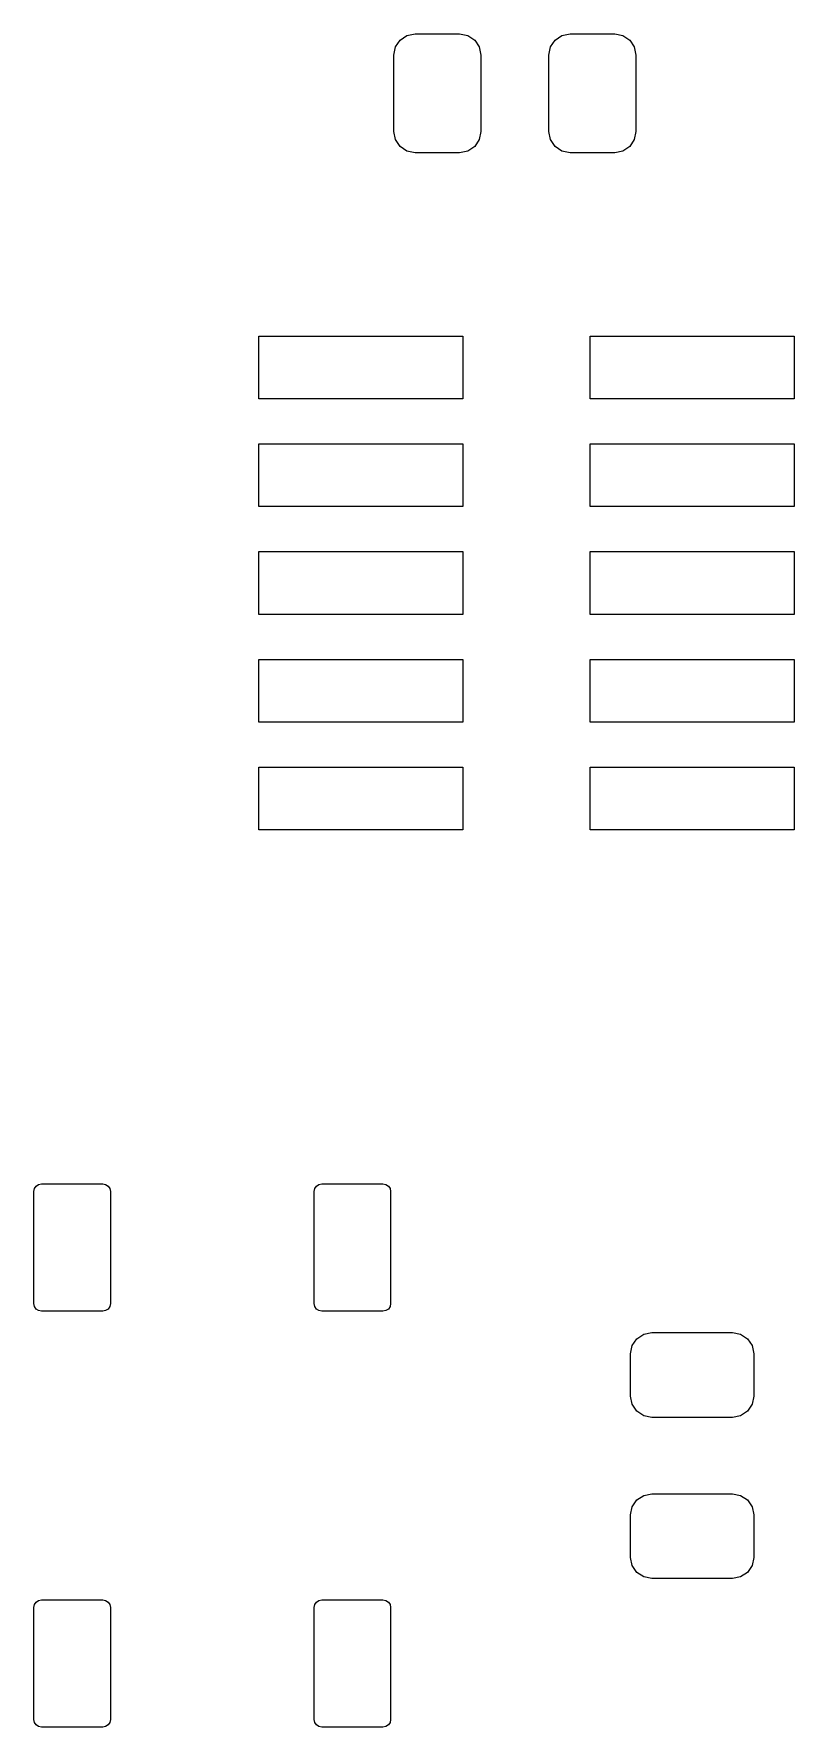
# Model space of a CAD drawing. Extents: x 15.6 to 62.2, y 19.2 to 41.4.
# Drawn here: x 53.25 to 62.2, y 21.25 to 41.2 of the extents above; entities that cross this region are included whole.
import ezdxf

# ---------------------------------------------------------------- set-up
doc = ezdxf.new("R2010")
doc.units = 0
doc.layers.add('BLACK', color=7, linetype='CONTINUOUS')

msp = doc.modelspace()

# ---------------------------------------------------------------- linework, layer by layer
at = {"layer": 'BLACK', "linetype": 'CONTINUOUS'}
for p, q in [((57.50653, 41.045671), (57.560723, 41.126777)), ((57.560723, 41.126777), (57.641829, 41.18097)), ((57.641829, 41.18097), (57.7375, 41.2)), ((57.7375, 41.2), (58.2625, 41.2)), ((58.2625, 41.2), (58.358171, 41.18097)), ((58.358171, 41.18097), (58.439277, 41.126777)), ((58.439277, 41.126777), (58.49347, 41.045671)), ((59.33153, 41.045671), (59.385723, 41.126777)), ((59.385723, 41.126777), (59.466829, 41.18097)), ((59.466829, 41.18097), (59.5625, 41.2)), ((59.5625, 41.2), (60.0875, 41.2)), ((60.0875, 41.2), (60.183171, 41.18097)), ((60.183171, 41.18097), (60.264277, 41.126777)), ((60.264277, 41.126777), (60.31847, 41.045671)), ((57.4875, 40.95), (57.50653, 41.045671)), ((57.4875, 40.05), (57.4875, 40.95)), ((58.49347, 41.045671), (58.5125, 40.95)), ((58.5125, 40.95), (58.5125, 40.05)), ((59.3125, 40.95), (59.33153, 41.045671)), ((59.3125, 40.05), (59.3125, 40.95)), ((60.31847, 41.045671), (60.3375, 40.95)), ((60.3375, 40.95), (60.3375, 40.05)), ((57.50653, 39.954329), (57.4875, 40.05)), ((57.560723, 39.873223), (57.50653, 39.954329)), ((58.49347, 39.954329), (58.439277, 39.873223)), ((58.5125, 40.05), (58.49347, 39.954329)), ((59.33153, 39.954329), (59.3125, 40.05)), ((59.385723, 39.873223), (59.33153, 39.954329)), ((60.31847, 39.954329), (60.264277, 39.873223)), ((60.3375, 40.05), (60.31847, 39.954329)), ((57.641829, 39.81903), (57.560723, 39.873223)), ((57.7375, 39.8), (57.641829, 39.81903)), ((58.2625, 39.8), (57.7375, 39.8)), ((58.358171, 39.81903), (58.2625, 39.8)), ((58.439277, 39.873223), (58.358171, 39.81903)), ((59.466829, 39.81903), (59.385723, 39.873223)), ((59.5625, 39.8), (59.466829, 39.81903)), ((60.0875, 39.8), (59.5625, 39.8)), ((60.183171, 39.81903), (60.0875, 39.8)), ((60.264277, 39.873223), (60.183171, 39.81903)), ((55.9, 36.9), (55.9, 37.64)), ((55.9, 37.64), (58.3, 37.64)), ((58.3, 37.64), (58.3, 36.9)), ((59.8, 36.9), (59.8, 37.64)), ((59.8, 37.64), (62.2, 37.64)), ((62.2, 37.64), (62.2, 36.9)), ((58.3, 36.9), (55.9, 36.9)), ((62.2, 36.9), (59.8, 36.9)), ((55.9, 35.63), (55.9, 36.37)), ((55.9, 36.37), (58.3, 36.37)), ((58.3, 36.37), (58.3, 35.63)), ((59.8, 35.63), (59.8, 36.37)), ((59.8, 36.37), (62.2, 36.37)), ((62.2, 36.37), (62.2, 35.63)), ((58.3, 35.63), (55.9, 35.63)), ((62.2, 35.63), (59.8, 35.63)), ((55.9, 34.36), (55.9, 35.1)), ((55.9, 35.1), (58.3, 35.1)), ((58.3, 35.1), (58.3, 34.36)), ((59.8, 34.36), (59.8, 35.1)), ((59.8, 35.1), (62.2, 35.1)), ((62.2, 35.1), (62.2, 34.36)), ((58.3, 34.36), (55.9, 34.36)), ((62.2, 34.36), (59.8, 34.36)), ((55.9, 33.09), (55.9, 33.83)), ((55.9, 33.83), (58.3, 33.83)), ((58.3, 33.83), (58.3, 33.09)), ((59.8, 33.09), (59.8, 33.83)), ((59.8, 33.83), (62.2, 33.83)), ((62.2, 33.83), (62.2, 33.09)), ((58.3, 33.09), (55.9, 33.09)), ((62.2, 33.09), (59.8, 33.09)), ((55.9, 31.82), (55.9, 32.56)), ((55.9, 32.56), (58.3, 32.56)), ((58.3, 32.56), (58.3, 31.82)), ((59.8, 31.82), (59.8, 32.56)), ((59.8, 32.56), (62.2, 32.56)), ((62.2, 32.56), (62.2, 31.82)), ((58.3, 31.82), (55.9, 31.82)), ((62.2, 31.82), (59.8, 31.82)), ((53.25, 27.56), (53.256851, 27.594442)), ((53.25, 26.24), (53.25, 27.56)), ((53.256851, 27.594442), (53.27636, 27.62364)), ((53.27636, 27.62364), (53.305558, 27.643149)), ((53.305558, 27.643149), (53.34, 27.65)), ((53.34, 27.65), (54.06, 27.65)), ((54.06, 27.65), (54.094442, 27.643149)), ((54.094442, 27.643149), (54.12364, 27.62364)), ((54.12364, 27.62364), (54.143149, 27.594442)), ((54.143149, 27.594442), (54.15, 27.56)), ((54.15, 27.56), (54.15, 26.24)), ((56.55, 27.56), (56.556851, 27.594442)), ((56.55, 26.24), (56.55, 27.56)), ((56.556851, 27.594442), (56.57636, 27.62364)), ((56.57636, 27.62364), (56.605558, 27.643149)), ((56.605558, 27.643149), (56.64, 27.65)), ((56.64, 27.65), (57.36, 27.65)), ((57.36, 27.65), (57.394442, 27.643149)), ((57.394442, 27.643149), (57.42364, 27.62364)), ((57.42364, 27.62364), (57.443149, 27.594442)), ((57.443149, 27.594442), (57.45, 27.56)), ((57.45, 27.56), (57.45, 26.24)), ((53.256851, 26.205558), (53.25, 26.24)), ((53.27636, 26.17636), (53.256851, 26.205558)), ((53.305558, 26.156851), (53.27636, 26.17636)), ((53.34, 26.15), (53.305558, 26.156851)), ((54.06, 26.15), (53.34, 26.15)), ((54.094442, 26.156851), (54.06, 26.15)), ((54.12364, 26.17636), (54.094442, 26.156851)), ((54.143149, 26.205558), (54.12364, 26.17636)), ((54.15, 26.24), (54.143149, 26.205558)), ((56.556851, 26.205558), (56.55, 26.24)), ((56.57636, 26.17636), (56.556851, 26.205558)), ((56.605558, 26.156851), (56.57636, 26.17636)), ((56.64, 26.15), (56.605558, 26.156851)), ((57.36, 26.15), (56.64, 26.15)), ((57.394442, 26.156851), (57.36, 26.15)), ((57.42364, 26.17636), (57.394442, 26.156851)), ((57.443149, 26.205558), (57.42364, 26.17636)), ((57.45, 26.24), (57.443149, 26.205558)), ((60.275, 25.649998), (60.29403, 25.745669)), ((60.29403, 25.745669), (60.348223, 25.826775)), ((60.348223, 25.826775), (60.429329, 25.880968)), ((60.429329, 25.880968), (60.525, 25.899998)), ((60.525, 25.899998), (61.475, 25.899998)), ((61.475, 25.899998), (61.570671, 25.880968)), ((61.570671, 25.880968), (61.651777, 25.826775)), ((61.651777, 25.826775), (61.70597, 25.745669)), ((61.70597, 25.745669), (61.725, 25.649998)), ((60.275, 25.149998), (60.275, 25.649998)), ((61.725, 25.649998), (61.725, 25.149998)), ((60.29403, 25.054327), (60.275, 25.149998)), ((61.725, 25.149998), (61.70597, 25.054327)), ((60.348223, 24.973221), (60.29403, 25.054327)), ((60.429329, 24.919028), (60.348223, 24.973221)), ((61.651777, 24.973221), (61.570671, 24.919028)), ((61.70597, 25.054327), (61.651777, 24.973221)), ((60.525, 24.899998), (60.429329, 24.919028)), ((61.475, 24.899998), (60.525, 24.899998)), ((61.570671, 24.919028), (61.475, 24.899998)), ((60.348223, 23.926777), (60.429329, 23.98097)), ((60.429329, 23.98097), (60.525, 24)), ((60.525, 24), (61.475, 24)), ((61.475, 24), (61.570671, 23.98097)), ((61.570671, 23.98097), (61.651777, 23.926777)), ((60.275, 23.75), (60.29403, 23.845671)), ((60.275, 23.25), (60.275, 23.75)), ((60.29403, 23.845671), (60.348223, 23.926777)), ((61.651777, 23.926777), (61.70597, 23.845671)), ((61.70597, 23.845671), (61.725, 23.75)), ((61.725, 23.75), (61.725, 23.25)), ((60.29403, 23.154329), (60.275, 23.25)), ((60.348223, 23.073223), (60.29403, 23.154329)), ((61.70597, 23.154329), (61.651777, 23.073223)), ((61.725, 23.25), (61.70597, 23.154329)), ((60.429329, 23.01903), (60.348223, 23.073223)), ((60.525, 23), (60.429329, 23.01903)), ((61.475, 23), (60.525, 23)), ((61.570671, 23.01903), (61.475, 23)), ((61.651777, 23.073223), (61.570671, 23.01903)), ((53.27636, 22.72364), (53.305558, 22.743149)), ((53.305558, 22.743149), (53.34, 22.75)), ((53.34, 22.75), (54.06, 22.75)), ((54.06, 22.75), (54.094442, 22.743149)), ((54.094442, 22.743149), (54.12364, 22.72364)), ((56.57636, 22.72364), (56.605558, 22.743149)), ((56.605558, 22.743149), (56.64, 22.75)), ((56.64, 22.75), (57.36, 22.75)), ((57.36, 22.75), (57.394442, 22.743149)), ((57.394442, 22.743149), (57.42364, 22.72364)), ((53.25, 22.66), (53.256851, 22.694442)), ((53.25, 21.34), (53.25, 22.66)), ((53.256851, 22.694442), (53.27636, 22.72364)), ((54.12364, 22.72364), (54.143149, 22.694442)), ((54.143149, 22.694442), (54.15, 22.66)), ((54.15, 22.66), (54.15, 21.34)), ((56.55, 22.66), (56.556851, 22.694442)), ((56.55, 21.34), (56.55, 22.66)), ((56.556851, 22.694442), (56.57636, 22.72364)), ((57.42364, 22.72364), (57.443149, 22.694442)), ((57.443149, 22.694442), (57.45, 22.66)), ((57.45, 22.66), (57.45, 21.34)), ((53.256851, 21.305558), (53.25, 21.34)), ((53.27636, 21.27636), (53.256851, 21.305558)), ((53.305558, 21.256851), (53.27636, 21.27636)), ((53.34, 21.25), (53.305558, 21.256851)), ((54.06, 21.25), (53.34, 21.25)), ((54.094442, 21.256851), (54.06, 21.25)), ((54.12364, 21.27636), (54.094442, 21.256851)), ((54.143149, 21.305558), (54.12364, 21.27636)), ((54.15, 21.34), (54.143149, 21.305558)), ((56.556851, 21.305558), (56.55, 21.34)), ((56.57636, 21.27636), (56.556851, 21.305558)), ((56.605558, 21.256851), (56.57636, 21.27636)), ((56.64, 21.25), (56.605558, 21.256851)), ((57.36, 21.25), (56.64, 21.25)), ((57.394442, 21.256851), (57.36, 21.25)), ((57.42364, 21.27636), (57.394442, 21.256851)), ((57.443149, 21.305558), (57.42364, 21.27636)), ((57.45, 21.34), (57.443149, 21.305558))]:
    msp.add_line(p, q, dxfattribs=at)

doc.saveas('drawing.dxf')
